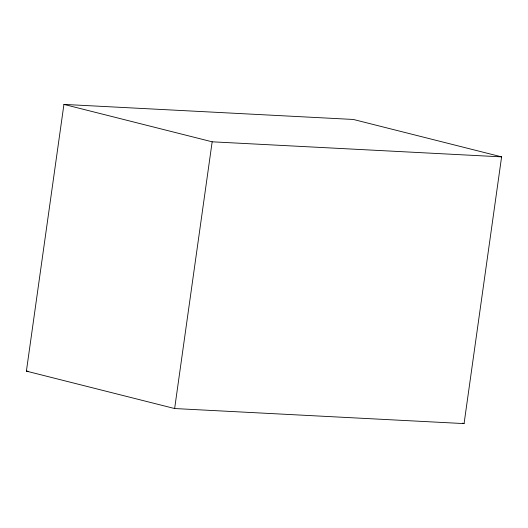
<?xml version="1.0" encoding="UTF-8"?>
<svg xmlns="http://www.w3.org/2000/svg" width="528" height="528" viewBox="0 0 528 528"><rect width="100%" height="100%" fill="white"/><g stroke="black" fill="none" stroke-linecap="round" stroke-linejoin="round"><path stroke-width="0.79" d="M26.4 371.131L63.928 104.405L353.364 119.46L501.6 156.869L464.072 423.595L174.636 408.54L26.4 371.131L28.043 371.217M174.636 408.54L212.164 141.808L63.928 104.405M212.164 141.808L501.6 156.869M462.475 423.192L464.072 423.595"/></g></svg>
